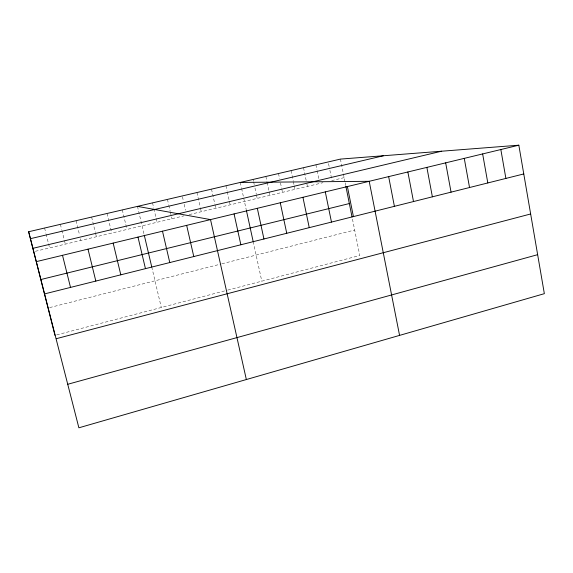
<?xml version="1.0" encoding="UTF-8"?>
<svg xmlns="http://www.w3.org/2000/svg" width="573" height="573" viewBox="0 0 573 573"><rect width="100%" height="100%" fill="white"/><g stroke="black" fill="none" stroke-linecap="round" stroke-linejoin="round"><path stroke-width="0.43" stroke-dasharray="2.87 2.15" d="M56.698 334.897L226.944 290.296M227.782 290.081L359.787 255.501L352.008 216.816M49.672 307.579L221.056 263.995M221.901 263.781L354.666 230.024M35.39 251.289L184.04 215.835M189.226 214.596L323 182.687M344.137 177.637L331.982 180.538L329.403 167.86M44.587 228.033L45.89 233.218M46.105 234.078L49.586 247.908M60.394 224.351L61.676 229.515M61.891 230.375L64.248 239.851M64.463 240.71L65.315 244.155M76.066 220.698L79.654 235.281M80.499 238.712L80.922 240.431M91.616 217.074L95.354 232.466M95.562 233.318L96.4 236.742M107.029 213.478L111.742 233.075M122.321 209.919L126.97 229.444M137.491 206.387L144.074 234.357M151.745 266.946L161.292 307.5M152.533 202.878L153.707 207.935M153.908 208.78L157.045 222.274M167.452 199.404L168.612 204.446M168.806 205.284L170.167 211.165M170.36 212.003L171.907 218.728M182.45 196.79L183.403 200.98M184.162 204.325L185.502 210.191M196.94 192.535L200.278 207.362M200.478 208.235L201.266 211.724M211.509 189.14L214.796 203.916M214.99 204.783L215.77 208.264M225.955 185.774L227.101 190.967M227.295 191.833L229.2 200.5M229.393 201.367L230.153 204.833M240.295 182.429L241.419 187.615M241.613 188.474L246.24 209.739M253.173 241.555L261.804 281.164M253.123 179.442L253.488 181.161M253.674 182.028L254.233 184.606M254.978 188.051L256.274 194.075M256.46 194.935L257.205 198.38M265.858 176.477L266.954 181.627M267.14 182.479L268.973 191.06M269.152 191.919L269.883 195.35M278.499 173.526L279.588 178.661M280.491 182.937L281.572 188.073M281.758 188.925L282.482 192.349M291.055 170.604L293.197 180.839M293.376 181.691L294.092 185.1M294.271 185.953L294.988 189.369M303.525 167.696L306.168 180.452M306.877 183.854L307.4 186.404M315.909 164.809L316.955 169.902M317.127 170.747L318.867 179.227M328.544 163.634L329.231 167.015M340.412 159.101L345.01 181.97M345.182 182.837L345.705 185.43"/><path stroke-width="0.86" d="M67.815 384.254L537.646 254.677M56.247 338.707L530.655 213.973M44.852 293.834L523.772 173.948M40.798 279.552L349.344 203.551M36.651 261.553L518.83 145.198L544.35 293.67L78.881 427.802L28.65 231.743L340.412 159.101L518.83 145.198M33.091 248.281L441.597 151.215M30.505 238.662L383.437 155.749M240.295 182.429L369.205 181.304L399.567 335.391M137.491 206.387L210.52 219.595L246.354 379.541M28.65 231.743L54.972 335.348M62.507 255.314L70.515 287.417M88.006 249.162L95.827 281.078M113.168 243.095L120.803 274.825M137.993 237.1L145.449 268.651M144.274 235.209L151.745 266.946M162.488 231.191L169.773 262.563M186.662 225.354L193.781 256.554M234.071 213.915L240.861 244.771M246.426 210.57L253.173 241.555M257.32 208.307L263.945 238.991M280.269 202.763L286.744 233.283M302.931 197.298L309.248 227.646M325.299 191.898L331.473 222.088M347.388 186.569L353.419 216.594M345.877 186.297L352.008 216.816M388.644 176.613L394.403 206.33M407.861 171.979L413.498 201.553M426.871 167.388L432.379 196.826M445.665 162.854L451.058 192.148M464.259 158.363L469.538 187.521M482.645 153.929L487.809 182.945M500.838 149.539L505.887 178.425"/></g></svg>
